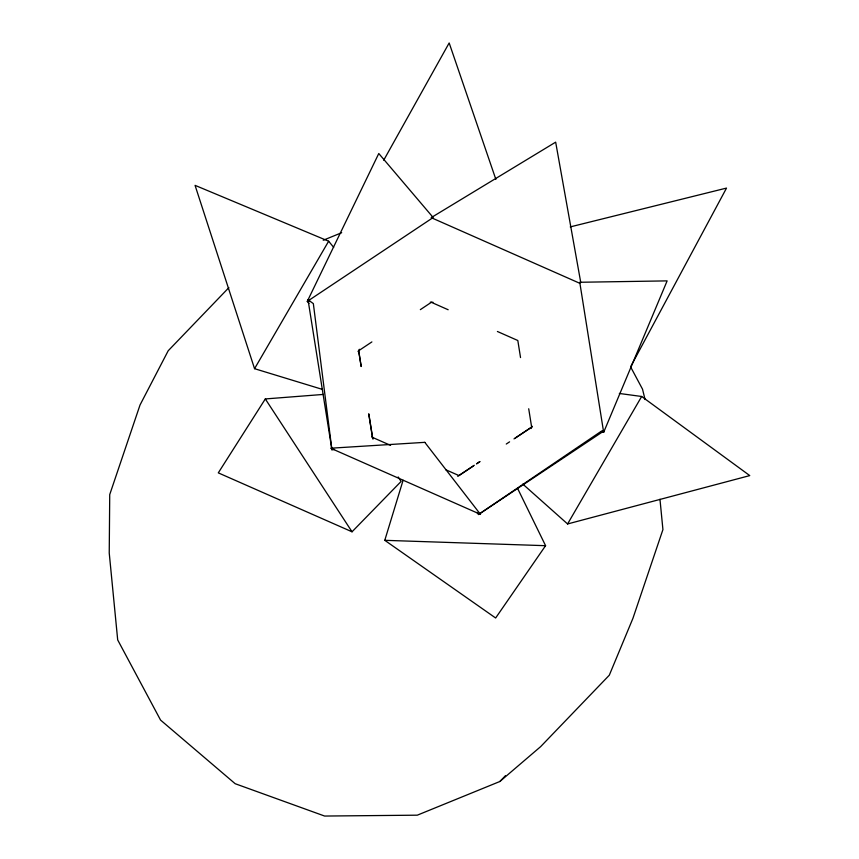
<?xml version="1.0" encoding="UTF-8"?>
<svg xmlns="http://www.w3.org/2000/svg" width="859" height="859" viewBox="0 0 859 859"><rect width="100%" height="100%" fill="white"/><g stroke="black" fill="none" stroke-linecap="round" stroke-linejoin="round"><path stroke-width="1.29" d="M517.505 488.234L545.583 545.69L495.643 617.997L384.778 540.322L403.096 480.267M603.662 432.313L667.132 280.882L579.75 282.267L603.662 432.313L601.032 432.367M307.275 301.402L378.776 153.514L433.172 217.52L307.275 301.402L309.004 303.41M630.903 366.224L726.531 188.078L570.247 226.905M383.705 160.246L449.171 42.95L495.868 179.381M254.554 368.683L328.643 241.207L195.057 185.351L254.554 368.683L322.469 389.406M358.031 351.578L359.363 349.28M530.926 428.598L532.258 426.3M567.584 523.958L641.662 396.482L749.767 475.596L567.584 523.958L522.82 484.111M323.467 394.421L265.313 398.941L218.293 472.869L352.029 531.796L401.099 481.448L398.168 476.96M228.87 287.647L168.203 350.751L140.017 405.008L109.727 494.601L109.233 553.003L117.694 639.934L160.558 720.078L235.173 783.709L324.627 816.05L417.281 815.18L499.852 781.507L540.612 746.664L609.299 675.206L632.933 618.33L662.923 529.595L659.97 499.262M499.852 781.507L505.425 775.709M478.495 514.509L601.697 430.971L604.392 430.627L478.495 514.509L476.97 512.383M457.74 476.38L473.18 466.093M479.805 461.68L476.498 463.881L479.837 461.616M506.273 444.039L509.58 441.837M513.993 438.895L531.646 427.138L528.714 408.766M361.134 366.288L358.665 350.73L371.883 341.925M420.341 309.648L431.358 302.314L448.162 309.745M474.329 465.277L458.889 475.542L445.714 469.723M515.11 438.144L531.646 427.138M323.231 240.241L341.678 232.714M331.928 449.772L313.342 303.614L308.016 299.727L331.928 449.772L334.527 449.418M430.305 302.164L432.99 302.261M384.778 540.322L545.583 545.69M619.339 393.465L641.662 396.482M579.782 283.287L431.186 217.649L555.666 142.154L580.759 282.514M497.404 331.488L517.816 340.508L520.533 357.569M390.577 445.37L372.591 437.435L368.801 413.813M308.016 299.727L309.992 301.498M328.643 241.207L333.689 247.371M371.829 436.597L373.289 438.842M265.313 398.941L352.029 531.796M630.57 366.825L642.511 389.148L645.066 399.553M358.665 350.73L361.199 366.514M368.779 414.253L372.699 438.885M424.797 442.342L330.672 448.215L480.482 514.38L424.797 442.342"/></g></svg>
